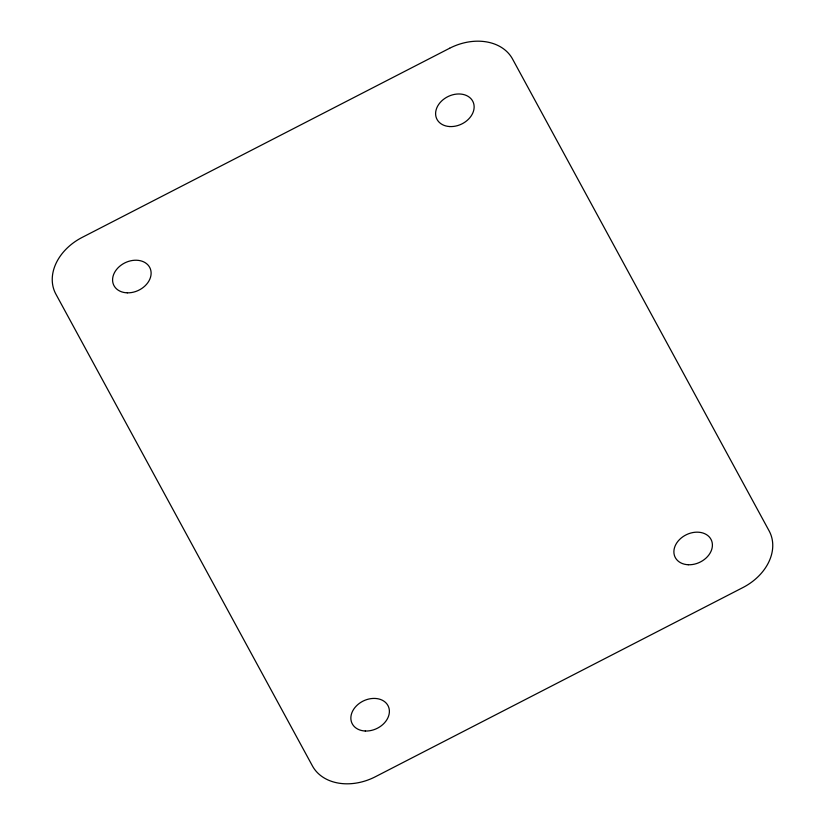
<?xml version="1.0" encoding="UTF-8"?>
<svg xmlns="http://www.w3.org/2000/svg" width="825" height="825" viewBox="0 0 825 825"><rect width="100%" height="100%" fill="white"/><g stroke="black" fill="none" stroke-linecap="round" stroke-linejoin="round"><path stroke-width="1.24" d="M449.656 48.242L82.087 237.445A50.129 38.342 -25.4 0 0 55.863 294.082L312.458 765.982A50.129 38.342 -25.4 0 0 375.344 776.758L742.913 587.555A50.129 38.342 -25.4 0 0 769.137 530.918L512.542 59.018A50.129 38.342 -25.4 0 0 449.656 48.242M365.258 731.012A20.048 15.335 -25.4 0 0 388.709 707.262A20.048 15.335 -25.4 0 0 356.41 705.901A20.048 15.335 -25.4 0 0 365.258 731.012M127.308 292.834A20.048 15.335 -25.4 0 0 150.346 268.826A20.048 15.335 -25.4 0 0 117.903 267.95A20.048 15.335 -25.4 0 0 127.308 292.834M449.78 126.555A20.048 15.335 -25.4 0 0 473.509 102.981A20.048 15.335 -25.4 0 0 441.323 101.289A20.048 15.335 -25.4 0 0 449.78 126.555M688.236 564.743A20.048 15.335 -25.4 0 0 711.738 541.035A20.048 15.335 -25.4 0 0 679.47 539.602A20.048 15.335 -25.4 0 0 688.236 564.743"/></g></svg>
